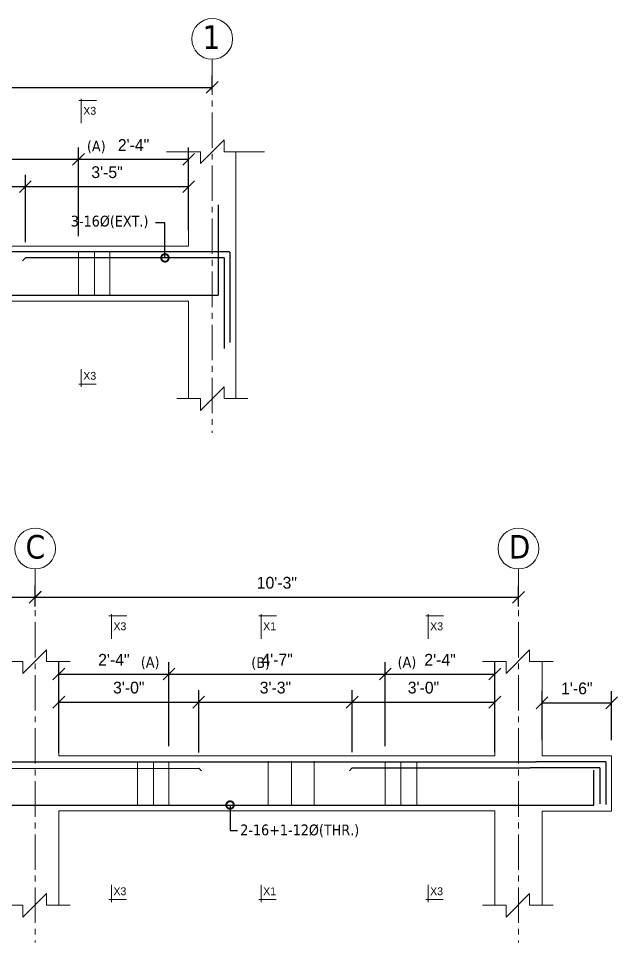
# Model space of a CAD drawing. Header units: inches. Extents: x 28835 to 36795, y -18828 to -9750.
# Drawn here: x 35250.8 to 35403, y -10716 to -10480.9 of the extents above; entities that cross this region are included whole.
import ezdxf

# ---------------------------------------------------------------- set-up
doc = ezdxf.new("R2010")
doc.units = ezdxf.units.IN
doc.header["$LTSCALE"] = 12
doc.header["$MEASUREMENT"] = 0
doc.linetypes.add('CENTER2', pattern=[1.125, 0.75, -0.125, 0.125, -0.125])
for name, color, linetype, lineweight in [('beam', 6, 'Continuous', 30), ('DIMENSION', 6, 'Continuous', 9), ('dimention', 5, 'Continuous', 9), ('HATCH', 11, 'Continuous', 9), ('REN', 242, 'Continuous', 30), ('Text', 7, 'Continuous', 5)]:
    doc.layers.add(name, color=color, linetype=linetype, lineweight=lineweight)
doc.layers.add('TEXTINTER', color=82, linetype='Continuous')
doc.styles.add('KBS', font='GOTHIC.TTF')
doc.styles.add('STYLUS', font='stylu.ttf')
doc.styles.add('TAHOMA', font='tahoma.ttf', dxfattribs={"height": 9})
doc.styles.add('Text', font='GOTHIC.TTF', dxfattribs={"height": 6})
doc.dimstyles.new('Copy of Sun', dxfattribs={"dimscale": 48, "dimtxt": 0.083333, "dimasz": 0.125, "dimexe": 0.046875, "dimexo": 0.078125, "dimgap": 0.046875, "dimtad": 1, "dimdec": 1, "dimzin": 3, "dimdsep": 46, "dimlunit": 4, "dimtxsty": 'STYLUS', "dimblk": 'DOTSMALL', "dimcen": 0.09, "dimdle": 0.046875, "dimclrd": 5, "dimclre": 5, "dimclrt": 7, "dimaunit": 1, "dimadec": 0, "dimazin": 0, "dimtfac": 1, "dimtdec": 1, "dimtix": 1, "dimtofl": 0, "dimtmove": 0, "dimatfit": 3, "dimldrblk": 'DOTSMALL', "dimfxl": 0.0625, "dimfxlon": 1, "dimtolj": 1, "dimtzin": 0, "dimlwd": -1, "dimlwe": -1, "dimarcsym": 0})
doc.dimstyles.new('KBS', dxfattribs={"dimtxt": 3, "dimasz": 3, "dimexe": 3, "dimexo": 4, "dimgap": 2.09, "dimtad": 1, "dimdec": 0, "dimzin": 3, "dimdsep": 46, "dimlunit": 3, "dimtxsty": 'KBS', "dimblk": 'OBLIQUE', "dimcen": 5, "dimaunit": 1, "dimadec": 3, "dimazin": 1, "dimtfac": 1, "dimtdec": 0, "dimtix": 1, "dimtmove": 1, "dimatfit": 3, "dimfxl": 1, "dimtolj": 1, "dimtzin": 0, "dimarcsym": 0})

# ---------------------------------------------------------------- blocks, each defined once
blk = doc.blocks.new('_Oblique')
at = {"color": 0, "linetype": 'ByBlock', "lineweight": -2}
blk.add_line((-0.5, -0.5), (0.5, 0.5), dxfattribs=at)
blk = doc.blocks.new('*D362')
at = {"layer": 'Defpoints', "color": 0, "ltscale": 12, "transparency": 16777216}
for p in [(35300.04, -10498.46), (35132.19, -10503.28), (35300.04, -10503.28)]:
    blk.add_point(p, dxfattribs=at)
at = {"layer": 'dimention', "color": 0, "lineweight": -2, "ltscale": 12, "transparency": 16777216}
for p, q in [((35132.19, -10499.28), (35132.19, -10495.46)), ((35300.04, -10499.28), (35300.04, -10495.46)), ((35132.19, -10498.46), (35300.04, -10498.46))]:
    blk.add_line(p, q, dxfattribs=at)
at = {"layer": 'dimention', "color": 0, "lineweight": -2, "ltscale": 12, "transparency": 16777216, "xscale": 3, "yscale": 3, "zscale": 3, "rotation": 180}
blk.add_blockref('_Oblique', (35132.19, -10498.46), dxfattribs=at)
at = {"layer": 'dimention', "color": 0, "lineweight": -2, "ltscale": 12, "transparency": 16777216, "xscale": 3, "yscale": 3, "zscale": 3}
blk.add_blockref('_Oblique', (35300.04, -10498.46), dxfattribs=at)
at = {"layer": 'dimention', "color": 0, "ltscale": 12, "transparency": 16777216, "insert": (35216.12, -10494.8), "char_height": 3, "attachment_point": 5, "style": 'KBS'}
blk.add_mtext('\\A1;14\'-0"', dxfattribs=at)
blk = doc.blocks.new('_DOTSMALL')
at = {"color": 0, "linetype": 'ByBlock', "const_width": 0.5}
blk.add_lwpolyline([(-0.0625, 0, 1), (0.0625, 0, 1)], format="xyb", close=True, dxfattribs=at)
blk = doc.blocks.new('*D367')
at = {"layer": 'Defpoints', "color": 0, "ltscale": 12, "transparency": 16777216}
for p in [(35252.57, -10523.7), (35179.5, -10541.82), (35252.57, -10541.82)]:
    blk.add_point(p, dxfattribs=at)
at = {"layer": 'dimention', "color": 0, "lineweight": -2, "ltscale": 12, "transparency": 16777216}
for p, q in [((35179.5, -10537.82), (35179.5, -10520.7)), ((35252.57, -10537.82), (35252.57, -10520.7)), ((35179.5, -10523.7), (35252.57, -10523.7))]:
    blk.add_line(p, q, dxfattribs=at)
at = {"layer": 'dimention', "color": 0, "lineweight": -2, "ltscale": 12, "transparency": 16777216, "xscale": 3, "yscale": 3, "zscale": 3, "rotation": 180}
blk.add_blockref('_Oblique', (35179.5, -10523.7), dxfattribs=at)
at = {"layer": 'dimention', "color": 0, "lineweight": -2, "ltscale": 12, "transparency": 16777216, "xscale": 3, "yscale": 3, "zscale": 3}
blk.add_blockref('_Oblique', (35252.57, -10523.7), dxfattribs=at)
at = {"layer": 'dimention', "color": 0, "ltscale": 12, "transparency": 16777216, "insert": (35216.04, -10520.04), "char_height": 3, "attachment_point": 5, "style": 'KBS'}
blk.add_mtext('\\A1;6\'-1"', dxfattribs=at)
blk = doc.blocks.new('*D368')
at = {"layer": 'Defpoints', "color": 0, "ltscale": 12, "transparency": 16777216}
for p in [(35294.05, -10523.7), (35294.05, -10538.82), (35252.57, -10541.82)]:
    blk.add_point(p, dxfattribs=at)
at = {"layer": 'dimention', "color": 0, "lineweight": -2, "ltscale": 12, "transparency": 16777216}
for p, q in [((35252.57, -10537.82), (35252.57, -10520.7)), ((35294.05, -10534.82), (35294.05, -10520.7)), ((35252.57, -10523.7), (35294.05, -10523.7))]:
    blk.add_line(p, q, dxfattribs=at)
at = {"layer": 'dimention', "color": 0, "lineweight": -2, "ltscale": 12, "transparency": 16777216, "xscale": 3, "yscale": 3, "zscale": 3, "rotation": 180}
blk.add_blockref('_Oblique', (35252.57, -10523.7), dxfattribs=at)
at = {"layer": 'dimention', "color": 0, "lineweight": -2, "ltscale": 12, "transparency": 16777216, "xscale": 3, "yscale": 3, "zscale": 3}
blk.add_blockref('_Oblique', (35294.05, -10523.7), dxfattribs=at)
at = {"layer": 'dimention', "color": 0, "ltscale": 12, "transparency": 16777216, "insert": (35273.31, -10520.04), "char_height": 3, "attachment_point": 5, "style": 'KBS'}
blk.add_mtext('\\A1;3\'-5"', dxfattribs=at)
blk = doc.blocks.new('*D373')
at = {"layer": 'Defpoints', "color": 0, "ltscale": 12, "transparency": 16777216}
for p in [(35266.05, -10516.74), (35166.2, -10540.32), (35266.05, -10540.32)]:
    blk.add_point(p, dxfattribs=at)
at = {"layer": 'dimention', "color": 0, "lineweight": -2, "ltscale": 12, "transparency": 16777216}
for p, q in [((35166.2, -10536.32), (35166.2, -10513.74)), ((35266.05, -10536.32), (35266.05, -10513.74)), ((35166.2, -10516.74), (35266.05, -10516.74))]:
    blk.add_line(p, q, dxfattribs=at)
at = {"layer": 'dimention', "color": 0, "lineweight": -2, "ltscale": 12, "transparency": 16777216, "xscale": 3, "yscale": 3, "zscale": 3, "rotation": 180}
blk.add_blockref('_Oblique', (35166.2, -10516.74), dxfattribs=at)
at = {"layer": 'dimention', "color": 0, "lineweight": -2, "ltscale": 12, "transparency": 16777216, "xscale": 3, "yscale": 3, "zscale": 3}
blk.add_blockref('_Oblique', (35266.05, -10516.74), dxfattribs=at)
at = {"layer": 'dimention', "color": 0, "ltscale": 12, "transparency": 16777216, "insert": (35216.13, -10513.08), "char_height": 3, "attachment_point": 5, "style": 'KBS'}
blk.add_mtext('\\A1;8\'-4"', dxfattribs=at)
blk = doc.blocks.new('*D374')
at = {"layer": 'Defpoints', "color": 0, "ltscale": 12, "transparency": 16777216}
for p in [(35294.05, -10516.74), (35266.05, -10540.32), (35294.05, -10538.82)]:
    blk.add_point(p, dxfattribs=at)
at = {"layer": 'dimention', "color": 0, "lineweight": -2, "ltscale": 12, "transparency": 16777216}
for p, q in [((35266.05, -10536.32), (35266.05, -10513.74)), ((35294.05, -10534.82), (35294.05, -10513.74)), ((35266.05, -10516.74), (35294.05, -10516.74))]:
    blk.add_line(p, q, dxfattribs=at)
at = {"layer": 'dimention', "color": 0, "lineweight": -2, "ltscale": 12, "transparency": 16777216, "xscale": 3, "yscale": 3, "zscale": 3, "rotation": 180}
blk.add_blockref('_Oblique', (35266.05, -10516.74), dxfattribs=at)
at = {"layer": 'dimention', "color": 0, "lineweight": -2, "ltscale": 12, "transparency": 16777216, "xscale": 3, "yscale": 3, "zscale": 3}
blk.add_blockref('_Oblique', (35294.05, -10516.74), dxfattribs=at)
at = {"layer": 'dimention', "color": 0, "ltscale": 12, "transparency": 16777216, "insert": (35280.05, -10513.11), "char_height": 3, "attachment_point": 5, "style": 'KBS'}
blk.add_mtext('\\A1;2\'-4"', dxfattribs=at)
blk = doc.blocks.new('*D344')
at = {"layer": 'Defpoints', "color": 0, "ltscale": 12, "transparency": 16777216}
for p in [(35377.86, -10628.14), (35255.05, -10634.46), (35377.86, -10634.46)]:
    blk.add_point(p, dxfattribs=at)
at = {"layer": 'dimention', "color": 0, "lineweight": -2, "ltscale": 12, "transparency": 16777216}
for p, q in [((35255.05, -10630.46), (35255.05, -10625.14)), ((35377.86, -10630.46), (35377.86, -10625.14)), ((35255.05, -10628.14), (35377.86, -10628.14))]:
    blk.add_line(p, q, dxfattribs=at)
at = {"layer": 'dimention', "color": 0, "lineweight": -2, "ltscale": 12, "transparency": 16777216, "xscale": 3, "yscale": 3, "zscale": 3, "rotation": 180}
blk.add_blockref('_Oblique', (35255.05, -10628.14), dxfattribs=at)
at = {"layer": 'dimention', "color": 0, "lineweight": -2, "ltscale": 12, "transparency": 16777216, "xscale": 3, "yscale": 3, "zscale": 3}
blk.add_blockref('_Oblique', (35377.86, -10628.14), dxfattribs=at)
at = {"layer": 'dimention', "color": 0, "ltscale": 12, "transparency": 16777216, "insert": (35316.46, -10624.47), "char_height": 3, "attachment_point": 5, "style": 'KBS'}
blk.add_mtext('\\A1;10\'-3"', dxfattribs=at)
blk = doc.blocks.new('*D345')
at = {"layer": 'Defpoints', "color": 0, "ltscale": 12, "transparency": 16777216}
for p in [(35296.62, -10654.81), (35261.05, -10671.65), (35296.62, -10671.61)]:
    blk.add_point(p, dxfattribs=at)
at = {"layer": 'dimention', "color": 0, "lineweight": -2, "ltscale": 12, "transparency": 16777216}
for p, q in [((35261.05, -10667.65), (35261.05, -10651.81)), ((35296.62, -10667.61), (35296.62, -10651.81)), ((35261.05, -10654.81), (35296.62, -10654.81))]:
    blk.add_line(p, q, dxfattribs=at)
at = {"layer": 'dimention', "color": 0, "lineweight": -2, "ltscale": 12, "transparency": 16777216, "xscale": 3, "yscale": 3, "zscale": 3, "rotation": 180}
blk.add_blockref('_Oblique', (35261.05, -10654.81), dxfattribs=at)
at = {"layer": 'dimention', "color": 0, "lineweight": -2, "ltscale": 12, "transparency": 16777216, "xscale": 3, "yscale": 3, "zscale": 3}
blk.add_blockref('_Oblique', (35296.62, -10654.81), dxfattribs=at)
at = {"layer": 'dimention', "color": 0, "ltscale": 12, "transparency": 16777216, "insert": (35278.84, -10651.14), "char_height": 3, "attachment_point": 5, "style": 'KBS'}
blk.add_mtext('\\A1;3\'-0"', dxfattribs=at)
blk = doc.blocks.new('*D346')
at = {"layer": 'Defpoints', "color": 0, "ltscale": 12, "transparency": 16777216}
for p in [(35335.59, -10654.81), (35296.62, -10671.61), (35335.59, -10671.54)]:
    blk.add_point(p, dxfattribs=at)
at = {"layer": 'dimention', "color": 0, "lineweight": -2, "ltscale": 12, "transparency": 16777216}
for p, q in [((35296.62, -10667.61), (35296.62, -10651.81)), ((35335.59, -10667.54), (35335.59, -10651.81)), ((35296.62, -10654.81), (35335.59, -10654.81))]:
    blk.add_line(p, q, dxfattribs=at)
at = {"layer": 'dimention', "color": 0, "lineweight": -2, "ltscale": 12, "transparency": 16777216, "xscale": 3, "yscale": 3, "zscale": 3, "rotation": 180}
blk.add_blockref('_Oblique', (35296.62, -10654.81), dxfattribs=at)
at = {"layer": 'dimention', "color": 0, "lineweight": -2, "ltscale": 12, "transparency": 16777216, "xscale": 3, "yscale": 3, "zscale": 3}
blk.add_blockref('_Oblique', (35335.59, -10654.81), dxfattribs=at)
at = {"layer": 'dimention', "color": 0, "ltscale": 12, "transparency": 16777216, "insert": (35316.11, -10651.14), "char_height": 3, "attachment_point": 5, "style": 'KBS'}
blk.add_mtext('\\A1;3\'-3"', dxfattribs=at)
blk = doc.blocks.new('*D347')
at = {"layer": 'Defpoints', "color": 0, "ltscale": 12, "transparency": 16777216}
for p in [(35371.86, -10654.81), (35335.59, -10671.54), (35371.86, -10671.54)]:
    blk.add_point(p, dxfattribs=at)
at = {"layer": 'dimention', "color": 0, "lineweight": -2, "ltscale": 12, "transparency": 16777216}
for p, q in [((35335.59, -10667.54), (35335.59, -10651.81)), ((35371.86, -10667.54), (35371.86, -10651.81)), ((35335.59, -10654.81), (35371.86, -10654.81))]:
    blk.add_line(p, q, dxfattribs=at)
at = {"layer": 'dimention', "color": 0, "lineweight": -2, "ltscale": 12, "transparency": 16777216, "xscale": 3, "yscale": 3, "zscale": 3, "rotation": 180}
blk.add_blockref('_Oblique', (35335.59, -10654.81), dxfattribs=at)
at = {"layer": 'dimention', "color": 0, "lineweight": -2, "ltscale": 12, "transparency": 16777216, "xscale": 3, "yscale": 3, "zscale": 3}
blk.add_blockref('_Oblique', (35371.86, -10654.81), dxfattribs=at)
at = {"layer": 'dimention', "color": 0, "ltscale": 12, "transparency": 16777216, "insert": (35353.73, -10651.14), "char_height": 3, "attachment_point": 5, "style": 'KBS'}
blk.add_mtext('\\A1;3\'-0"', dxfattribs=at)
blk = doc.blocks.new('*D348')
at = {"layer": 'Defpoints', "color": 0, "ltscale": 12, "transparency": 16777216}
for p in [(35289.05, -10647.67), (35289.05, -10669.99), (35261.05, -10671.67)]:
    blk.add_point(p, dxfattribs=at)
at = {"layer": 'dimention', "color": 0, "lineweight": -2, "ltscale": 12, "transparency": 16777216}
for p, q in [((35261.05, -10667.67), (35261.05, -10644.67)), ((35289.05, -10665.99), (35289.05, -10644.67)), ((35261.05, -10647.67), (35289.05, -10647.67))]:
    blk.add_line(p, q, dxfattribs=at)
at = {"layer": 'dimention', "color": 0, "lineweight": -2, "ltscale": 12, "transparency": 16777216, "xscale": 3, "yscale": 3, "zscale": 3, "rotation": 180}
blk.add_blockref('_Oblique', (35261.05, -10647.67), dxfattribs=at)
at = {"layer": 'dimention', "color": 0, "lineweight": -2, "ltscale": 12, "transparency": 16777216, "xscale": 3, "yscale": 3, "zscale": 3}
blk.add_blockref('_Oblique', (35289.05, -10647.67), dxfattribs=at)
at = {"layer": 'dimention', "color": 0, "ltscale": 12, "transparency": 16777216, "insert": (35275.05, -10644.04), "char_height": 3, "attachment_point": 5, "style": 'KBS'}
blk.add_mtext('\\A1;2\'-4"', dxfattribs=at)
blk = doc.blocks.new('*D349')
at = {"layer": 'Defpoints', "color": 0, "ltscale": 12, "transparency": 16777216}
for p in [(35344.01, -10647.67), (35289.05, -10669.99), (35344.01, -10669.99)]:
    blk.add_point(p, dxfattribs=at)
at = {"layer": 'dimention', "color": 0, "lineweight": -2, "ltscale": 12, "transparency": 16777216}
for p, q in [((35289.05, -10665.99), (35289.05, -10644.67)), ((35344.01, -10665.99), (35344.01, -10644.67)), ((35289.05, -10647.67), (35344.01, -10647.67))]:
    blk.add_line(p, q, dxfattribs=at)
at = {"layer": 'dimention', "color": 0, "lineweight": -2, "ltscale": 12, "transparency": 16777216, "xscale": 3, "yscale": 3, "zscale": 3, "rotation": 180}
blk.add_blockref('_Oblique', (35289.05, -10647.67), dxfattribs=at)
at = {"layer": 'dimention', "color": 0, "lineweight": -2, "ltscale": 12, "transparency": 16777216, "xscale": 3, "yscale": 3, "zscale": 3}
blk.add_blockref('_Oblique', (35344.01, -10647.67), dxfattribs=at)
at = {"layer": 'dimention', "color": 0, "ltscale": 12, "transparency": 16777216, "insert": (35316.53, -10644), "char_height": 3, "attachment_point": 5, "style": 'KBS'}
blk.add_mtext('\\A1;4\'-7"', dxfattribs=at)
blk = doc.blocks.new('*D350')
at = {"layer": 'Defpoints', "color": 0, "ltscale": 12, "transparency": 16777216}
for p in [(35371.86, -10647.67), (35344.01, -10669.99), (35371.86, -10669.99)]:
    blk.add_point(p, dxfattribs=at)
at = {"layer": 'dimention', "color": 0, "lineweight": -2, "ltscale": 12, "transparency": 16777216}
for p, q in [((35344.01, -10665.99), (35344.01, -10644.67)), ((35371.86, -10665.99), (35371.86, -10644.67)), ((35344.01, -10647.67), (35371.86, -10647.67))]:
    blk.add_line(p, q, dxfattribs=at)
at = {"layer": 'dimention', "color": 0, "lineweight": -2, "ltscale": 12, "transparency": 16777216, "xscale": 3, "yscale": 3, "zscale": 3, "rotation": 180}
blk.add_blockref('_Oblique', (35344.01, -10647.67), dxfattribs=at)
at = {"layer": 'dimention', "color": 0, "lineweight": -2, "ltscale": 12, "transparency": 16777216, "xscale": 3, "yscale": 3, "zscale": 3}
blk.add_blockref('_Oblique', (35371.86, -10647.67), dxfattribs=at)
at = {"layer": 'dimention', "color": 0, "ltscale": 12, "transparency": 16777216, "insert": (35357.94, -10644.04), "char_height": 3, "attachment_point": 5, "style": 'KBS'}
blk.add_mtext('\\A1;2\'-4"', dxfattribs=at)
blk = doc.blocks.new('*D351')
at = {"layer": 'Defpoints', "color": 0, "ltscale": 12, "transparency": 16777216}
for p in [(35401.53, -10655), (35383.86, -10668.51), (35401.53, -10668.51)]:
    blk.add_point(p, dxfattribs=at)
at = {"layer": 'dimention', "color": 0, "lineweight": -2, "ltscale": 12, "transparency": 16777216}
for p, q in [((35383.86, -10664.51), (35383.86, -10652)), ((35401.53, -10664.51), (35401.53, -10652)), ((35383.86, -10655), (35401.53, -10655))]:
    blk.add_line(p, q, dxfattribs=at)
at = {"layer": 'dimention', "color": 0, "lineweight": -2, "ltscale": 12, "transparency": 16777216, "xscale": 3, "yscale": 3, "zscale": 3, "rotation": 180}
blk.add_blockref('_Oblique', (35383.86, -10655), dxfattribs=at)
at = {"layer": 'dimention', "color": 0, "lineweight": -2, "ltscale": 12, "transparency": 16777216, "xscale": 3, "yscale": 3, "zscale": 3}
blk.add_blockref('_Oblique', (35401.53, -10655), dxfattribs=at)
at = {"layer": 'dimention', "color": 0, "ltscale": 12, "transparency": 16777216, "insert": (35392.7, -10651.34), "char_height": 3, "attachment_point": 5, "style": 'KBS'}
blk.add_mtext('\\A1;1\'-6"', dxfattribs=at)
blk = doc.blocks.new('*D383')
at = {"layer": 'Defpoints', "color": 0, "ltscale": 12, "transparency": 16777216}
for p in [(35255.04, -10628.13), (35120.19, -10632.95), (35255.04, -10632.95)]:
    blk.add_point(p, dxfattribs=at)
at = {"layer": 'dimention', "color": 0, "lineweight": -2, "ltscale": 12, "transparency": 16777216}
for p, q in [((35120.19, -10628.95), (35120.19, -10625.13)), ((35255.04, -10628.95), (35255.04, -10625.13)), ((35120.19, -10628.13), (35255.04, -10628.13))]:
    blk.add_line(p, q, dxfattribs=at)
at = {"layer": 'dimention', "color": 0, "lineweight": -2, "ltscale": 12, "transparency": 16777216, "xscale": 3, "yscale": 3, "zscale": 3, "rotation": 180}
blk.add_blockref('_Oblique', (35120.19, -10628.13), dxfattribs=at)
at = {"layer": 'dimention', "color": 0, "lineweight": -2, "ltscale": 12, "transparency": 16777216, "xscale": 3, "yscale": 3, "zscale": 3}
blk.add_blockref('_Oblique', (35255.04, -10628.13), dxfattribs=at)
at = {"layer": 'dimention', "color": 0, "ltscale": 12, "transparency": 16777216, "insert": (35187.62, -10624.46), "char_height": 3, "attachment_point": 5, "style": 'KBS'}
blk.add_mtext('\\A1;11\'-3"', dxfattribs=at)

msp = doc.modelspace()

# ---------------------------------------------------------------- linework, layer by layer
at = {"layer": 'DIMENSION'}
for p, q in [((35266.05, -10540.32), (35266.05, -10551.32)), ((35270.1, -10540.32), (35270.1, -10551.32)), ((35274.05, -10540.32), (35274.05, -10551.32)), ((35281.05, -10669.99), (35281.05, -10680.99)), ((35285.1, -10669.99), (35285.1, -10680.99)), ((35289.05, -10669.99), (35289.05, -10680.99)), ((35314.23, -10669.84), (35314.23, -10680.84)), ((35320.23, -10669.84), (35320.23, -10680.84)), ((35325.96, -10669.84), (35325.96, -10680.84)), ((35344.01, -10669.99), (35344.01, -10680.99)), ((35348.01, -10669.99), (35348.01, -10680.99)), ((35352.01, -10669.99), (35352.01, -10680.99))]:
    msp.add_line(p, q, dxfattribs=at)
at = {"layer": 'HATCH', "linetype": 'CENTER2'}
for p, q in [((35300.04, -10491.32), (35300.04, -10586.32)), ((35255.05, -10620.95), (35255.05, -10715.95)), ((35377.86, -10620.95), (35377.86, -10715.95))]:
    msp.add_line(p, q, dxfattribs=at)
at = {"layer": 'REN', "lineweight": 30, "ltscale": 0.75}
for p, q in [((35301.55, -10528.32), (35301.55, -10551.32)), ((35304.54, -10540.32), (34971.77, -10540.32)), ((35304.54, -10540.33), (35304.54, -10563.34)), ((35252.57, -10541.82), (35251.86, -10542.53)), ((35303.04, -10541.82), (35252.57, -10541.82)), ((35303.04, -10541.83), (35303.04, -10564.84)), ((34974.79, -10551.32), (35301.55, -10551.32)), ((35249.05, -10669.99), (35382.36, -10669.99)), ((35400.03, -10670.01), (35382.36, -10669.99)), ((35400.03, -10670.01), (35400.03, -10680.85)), ((35249.05, -10671.67), (35296.62, -10671.61)), ((35296.62, -10671.61), (35297.33, -10672.32)), ((35335.59, -10671.54), (35334.89, -10672.25)), ((35335.59, -10671.54), (35380.86, -10671.49)), ((35398.53, -10671.51), (35380.86, -10671.49)), ((35397.03, -10681.01), (35397.03, -10672.13)), ((35398.53, -10671.51), (35398.53, -10680.69)), ((35249.05, -10680.99), (35379.36, -10680.99)), ((35379.36, -10680.99), (35397.03, -10681.01))]:
    msp.add_line(p, q, dxfattribs=at)
at = {"layer": 'Text'}
for p, q in [((35266.15, -10501.76), (35270.66, -10501.76)), ((35266.15, -10501.76), (35270.66, -10501.76)), ((35266.77, -10501.37), (35266.77, -10507.59)), ((35303.04, -10511.82), (35297.04, -10517.82)), ((35303.04, -10514.82), (35303.04, -10511.82)), ((35297.04, -10514.82), (35288.39, -10514.82)), ((35294.05, -10514.82), (35294.05, -10538.82)), ((35297.04, -10517.82), (35297.04, -10514.82)), ((35313.36, -10514.82), (35303.04, -10514.82)), ((35306.05, -10514.82), (35306.05, -10577.61)), ((35294.05, -10538.82), (35138.17, -10538.82)), ((35300.05, -10538.82), (35300.04, -10538.82)), ((35306.05, -10538.82), (35306.05, -10538.82)), ((35306.05, -10538.82), (35306.05, -10538.82)), ((35256.13, -10552.82), (35138.17, -10552.82)), ((35294.05, -10552.82), (35256.13, -10552.82)), ((35294.05, -10552.82), (35294.05, -10577.61)), ((35306.05, -10552.82), (35306.05, -10552.82)), ((35306.05, -10552.82), (35306.05, -10552.82)), ((35306.05, -10552.82), (35306.05, -10552.82)), ((35266.77, -10574.58), (35266.77, -10570.15)), ((35266.15, -10573.92), (35270.58, -10573.92)), ((35303.05, -10574.61), (35297.05, -10580.61)), ((35303.05, -10577.61), (35303.05, -10574.61)), ((35297.05, -10577.61), (35291.05, -10577.61)), ((35297.05, -10580.61), (35297.05, -10577.61)), ((35309.05, -10577.61), (35303.05, -10577.61)), ((35274.43, -10632.47), (35274.43, -10638.7)), ((35312.48, -10632.47), (35312.48, -10638.7)), ((35354.92, -10632.47), (35354.92, -10638.7)), ((35273.81, -10632.86), (35278.31, -10632.86)), ((35273.81, -10632.86), (35278.31, -10632.86)), ((35311.86, -10632.86), (35316.37, -10632.86)), ((35311.86, -10632.86), (35316.37, -10632.86)), ((35354.3, -10632.86), (35358.8, -10632.86)), ((35354.3, -10632.86), (35358.8, -10632.86)), ((35257.9, -10641.49), (35251.9, -10647.49)), ((35257.9, -10644.49), (35257.9, -10641.49)), ((35380.71, -10641.49), (35374.71, -10647.49)), ((35380.71, -10644.49), (35380.71, -10641.49)), ((35251.9, -10644.49), (35245.9, -10644.49)), ((35251.9, -10647.49), (35251.9, -10644.49)), ((35263.9, -10644.49), (35257.9, -10644.49)), ((35261.05, -10668.49), (35261.05, -10644.49)), ((35374.71, -10644.49), (35368.71, -10644.49)), ((35371.86, -10668.49), (35371.86, -10644.49)), ((35374.71, -10647.49), (35374.71, -10644.49)), ((35386.71, -10644.49), (35380.71, -10644.49)), ((35383.86, -10668.51), (35383.86, -10644.49)), ((35261.05, -10668.49), (35371.86, -10668.49)), ((35383.86, -10668.51), (35401.53, -10668.51)), ((35401.53, -10668.51), (35401.53, -10682.51)), ((35261.05, -10682.49), (35371.86, -10682.49)), ((35261.05, -10706.49), (35261.05, -10682.49)), ((35371.86, -10706.49), (35371.86, -10682.49)), ((35383.86, -10706.49), (35383.86, -10682.51)), ((35383.86, -10682.51), (35401.53, -10682.51)), ((35274.43, -10705.69), (35274.43, -10701.26)), ((35312.48, -10705.69), (35312.48, -10701.26)), ((35354.92, -10705.69), (35354.92, -10701.26)), ((35257.9, -10703.49), (35251.9, -10709.49)), ((35257.9, -10706.49), (35257.9, -10703.49)), ((35273.8, -10705.03), (35278.24, -10705.03)), ((35311.86, -10705.03), (35316.29, -10705.03)), ((35354.29, -10705.03), (35358.73, -10705.03)), ((35380.71, -10703.49), (35374.71, -10709.49)), ((35380.71, -10706.49), (35380.71, -10703.49)), ((35251.9, -10706.49), (35245.9, -10706.49)), ((35251.9, -10709.49), (35251.9, -10706.49)), ((35263.9, -10706.49), (35257.9, -10706.49)), ((35374.71, -10706.49), (35368.71, -10706.49)), ((35374.71, -10709.49), (35374.71, -10706.49)), ((35386.71, -10706.49), (35380.71, -10706.49))]:
    msp.add_line(p, q, dxfattribs=at)
at = {"layer": 'Text', "ltscale": 0.1}
for centre in [(35300.04, -10486.13), (35255.05, -10615.76), (35377.86, -10615.76)]:
    msp.add_circle(centre, 5.19, dxfattribs=at)

# ---------------------------------------------------------------- texts
at = {"layer": 'Text', "ltscale": 0.1, "style": 'TAHOMA'}
for s, p in [('1', (35297.6, -10488.67)), ('C', (35252.61, -10618.3)), ('D', (35375.42, -10618.3))]:
    msp.add_text(s, height=6, dxfattribs=at).set_placement(p)
at = {"layer": 'Text', "style": 'TAHOMA', "text_generation_flag": 2}
for p in [(35272.96, -10514.76), (35286.65, -10646.01), (35351.9, -10646.01)]:
    msp.add_text('(A)', height=2.75, dxfattribs=at).set_placement(p)
at = {"layer": 'Text', "style": 'TAHOMA'}
for s, p in [('3-16%%C(EXT.)', (35264.11, -10533.84)), ('(B)', (35309.97, -10646.13)), ('2-16+1-12%%C(THR.)', (35307.16, -10688.69))]:
    msp.add_text(s, height=2.75, dxfattribs=at).set_placement(p)
at = {"layer": 'TEXTINTER', "style": 'Text'}
for s, p in [('X3', (35267.28, -10505.42)), ('X3', (35267.28, -10572.82)), ('X3', (35274.94, -10636.53)), ('X1', (35312.99, -10636.53)), ('X3', (35355.43, -10636.53)), ('X3', (35274.94, -10703.92)), ('X1', (35312.99, -10703.92)), ('X3', (35355.43, -10703.92))]:
    msp.add_text(s, height=2, dxfattribs=at).set_placement(p)

# ---------------------------------------------------------------- dimensions: what is measured, and where the dimension line sits
at = {"layer": 'dimention', "ltscale": 12}
for base, p1, p2, picture, middle in [((35300.04, -10498.46), (35132.19, -10503.28), (35300.04, -10503.28), '*D362', (35216.12, -10494.8)), ((35266.05, -10516.74), (35166.2, -10540.32), (35266.05, -10540.32), '*D373', (35216.13, -10513.08)), ((35294.05, -10516.74), (35266.05, -10540.32), (35294.05, -10538.82), '*D374', (35280.05, -10513.11)), ((35252.57, -10523.7), (35179.5, -10541.82), (35252.57, -10541.82), '*D367', (35216.04, -10520.04)), ((35294.05, -10523.7), (35252.57, -10541.82), (35294.05, -10538.82), '*D368', (35273.31, -10520.04)), ((35255.04, -10628.13), (35120.19, -10632.95), (35255.04, -10632.95), '*D383', (35187.62, -10624.46)), ((35377.86, -10628.14), (35255.05, -10634.46), (35377.86, -10634.46), '*D344', (35316.46, -10624.47)), ((35289.05, -10647.67), (35261.05, -10671.67), (35289.05, -10669.99), '*D348', (35275.05, -10644.04)), ((35344.01, -10647.67), (35289.05, -10669.99), (35344.01, -10669.99), '*D349', (35316.53, -10644)), ((35371.86, -10647.67), (35344.01, -10669.99), (35371.86, -10669.99), '*D350', (35357.94, -10644.04)), ((35296.62, -10654.81), (35261.05, -10671.65), (35296.62, -10671.61), '*D345', (35278.84, -10651.14)), ((35335.59, -10654.81), (35296.62, -10671.61), (35335.59, -10671.54), '*D346', (35316.11, -10651.14)), ((35371.86, -10654.81), (35335.59, -10671.54), (35371.86, -10671.54), '*D347', (35353.73, -10651.14)), ((35401.53, -10655), (35383.86, -10668.51), (35401.53, -10668.51), '*D351', (35392.7, -10651.34))]:
    dim = msp.add_linear_dim(base=base, p1=p1, p2=p2, dimstyle='KBS', dxfattribs=at)
    dim.commit()
    dim.dimension.update_dxf_attribs({"geometry": picture, "text_midpoint": middle})

# ---------------------------------------------------------------- leaders
at = {"layer": 'beam', "ltscale": 10}
for points in [[(35288.03, -10541.82), (35288.03, -10532.94), (35285.66, -10532.94)], [(35304.57, -10680.98), (35304.57, -10687.47), (35306.5, -10687.47)]]:
    msp.add_leader(points, dimstyle='Copy of Sun', override={"dimasz": 0.08, "dimtad": 0}, dxfattribs=at)

doc.saveas('drawing.dxf')
